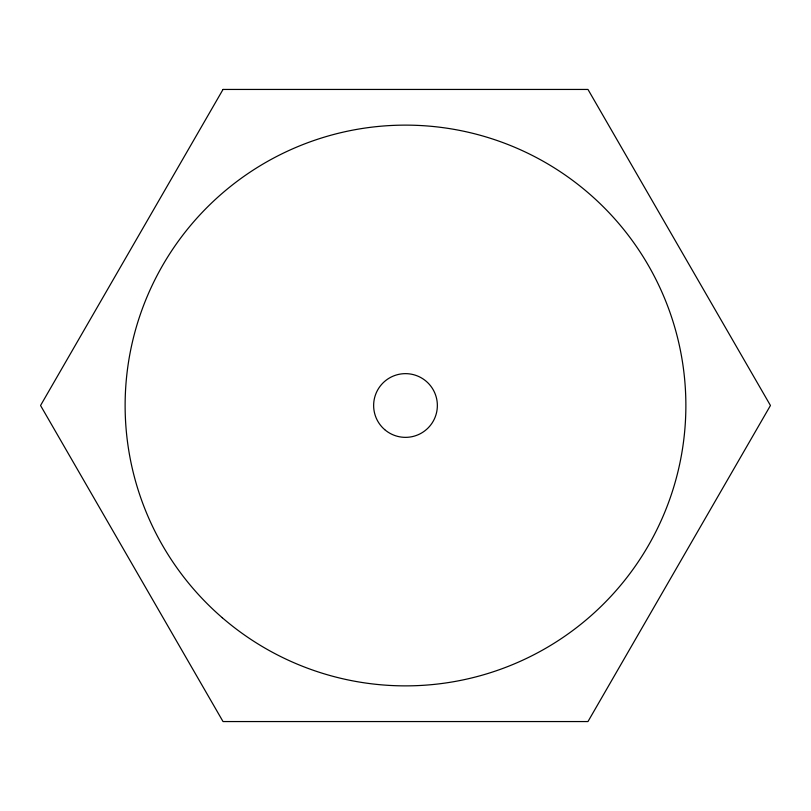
<?xml version="1.0" encoding="UTF-8"?>
<svg xmlns="http://www.w3.org/2000/svg" width="811" height="811" viewBox="0 0 811 811"><rect width="100%" height="100%" fill="white"/><g stroke="black" fill="none" stroke-linecap="round" stroke-linejoin="round"><path stroke-width="1.22" d="M223.025 89.443L40.55 405.5L223.025 721.557L587.975 721.557L770.45 405.5L587.975 89.443L223.025 89.443M222.295 617.739A280.373 280.373 0 0 0 680.905 458.033A280.373 280.373 0 0 0 313.299 140.719A280.373 280.373 0 0 0 222.295 617.739M384.678 429.617A31.862 31.862 0 0 0 436.794 411.471A31.862 31.862 0 0 0 395.018 375.412A31.862 31.862 0 0 0 384.678 429.617"/></g></svg>
